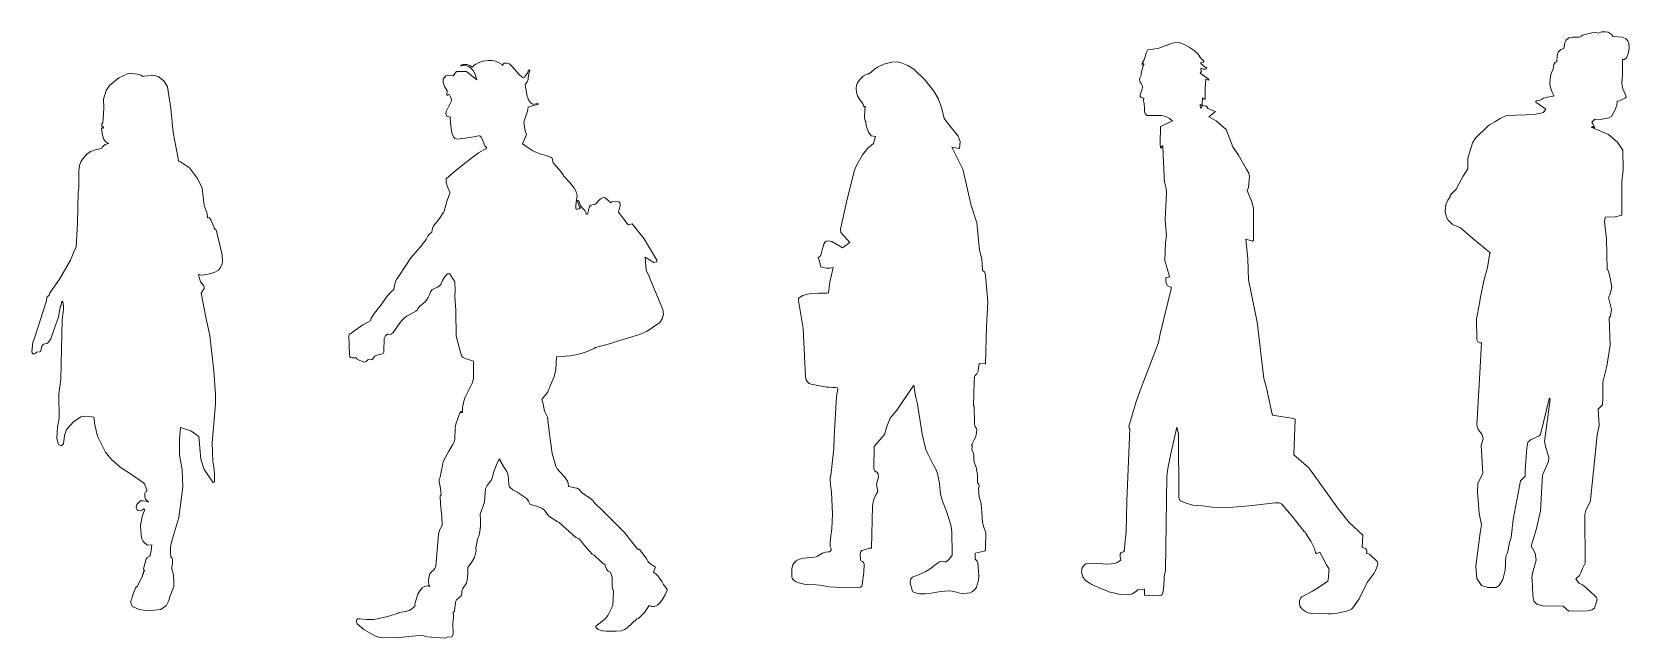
# Model space of a CAD drawing. Header units: millimetres. Extents: x -63086 to 144078, y -129912 to 13382.
# Drawn here: x -47632 to -42792, y -84592 to -82754 of the extents above; entities that cross this region are included whole.
import ezdxf

# ---------------------------------------------------------------- set-up
doc = ezdxf.new("R2010")
doc.units = ezdxf.units.MM
doc.layers.get('0').update_dxf_attribs({"lineweight": 0})
doc.layers.add('展開建具用', color=250, linetype='Continuous', lineweight=9)

# ---------------------------------------------------------------- blocks, each defined once
blk = doc.blocks.new('人物（CAD素材.com）f174d3b8')
at = {"color": 0, "linetype": 'ByBlock', "lineweight": -2}
blk.add_lwpolyline([(-35.8, 1618.4), (-40.4, 1621.6), (-51.5, 1624.7), (-67.8, 1626.2), (-81.6, 1625.6), (-107.2, 1613.2), (-136, 1590.1), (-146.1, 1575.2), (-153.7, 1548.8), (-153.1, 1522.1), (-154.5, 1487.8), (-156.3, 1477.9), (-158.8, 1472.3), (-159.5, 1469.2), (-158.7, 1467.2), (-154, 1463.9), (-154, 1460.3), (-155.4, 1460.3), (-156.4, 1461.9), (-158.8, 1461.2), (-159.4, 1458.6), (-156.5, 1439.3), (-152.4, 1426.4), (-147.4, 1419.9), (-138.4, 1414.4), (-148.7, 1410.9), (-155.1, 1406.1), (-158, 1402.7), (-159.1, 1400.2), (-164.5, 1397.8), (-178.5, 1394.7), (-193.4, 1389.5), (-205.1, 1381), (-216.5, 1367.9), (-222.6, 1358.2), (-226.6, 1347.9), (-228.8, 1332.6), (-228.9, 1279.2), (-230.4, 1266.3), (-232.2, 1172.2), (-236.9, 1101.1), (-243.6, 1086), (-253.9, 1060.4), (-287.6, 1002.4), (-313.7, 965.2), (-316.2, 960.1), (-318.2, 954.4), (-321.1, 951.7), (-322.8, 951.4), (-324.6, 949.8), (-326, 946.6), (-327, 937.6), (-364.3, 821.1), (-367.5, 812), (-370.7, 782.4), (-369.8, 779.1), (-367.7, 777), (-364.6, 776.1), (-362.1, 776.4), (-359.8, 778), (-358.9, 780), (-357.1, 781.7), (-348.1, 782.7), (-345.2, 784.1), (-343.3, 786.8), (-340.3, 799.3), (-337.9, 804.3), (-335.4, 806.3), (-325.7, 808), (-320.2, 812.1), (-313.2, 821.7), (-300, 860.6), (-291.4, 884.4), (-284.9, 915.8), (-284.7, 919.9), (-283.6, 921.7), (-282.6, 922), (-281.8, 923.9), (-280.8, 931.7), (-279.6, 935.1), (-279.2, 935.6), (-278.6, 935.8), (-277.9, 935.6), (-277.3, 935), (-277, 933.5), (-275.4, 921.7), (-275, 910.8), (-276.8, 895), (-279.5, 879.1), (-283.3, 700.4), (-286, 676.9), (-289.2, 654.4), (-287.8, 582), (-292.9, 555.6), (-295.5, 519.8), (-290.7, 501.6), (-282.5, 497.9), (-274.6, 504.2), (-271.6, 529.2), (-266.3, 546.9), (-244.6, 570.9), (-222.3, 586), (-204.4, 587.6), (-183, 584.6), (-179.6, 561.3), (-172, 526.9), (-147.9, 478), (-131.7, 458), (-103.7, 433), (-66.3, 408.5), (-32.8, 385.8), (-30, 382), (-22.3, 364.4), (-22.8, 360.5), (-26.2, 358.2), (-28.6, 354.7), (-28.8, 341.9), (-26.7, 335.9), (-21.6, 330.7), (-19.3, 329.6), (-17.7, 327.3), (-22.1, 328.9), (-34, 331.2), (-41.3, 330.7), (-52.6, 320.2), (-54.5, 310.9), (-50.4, 301.8), (-42.7, 300.4), (-36.1, 303.9), (-31.4, 306.7), (-29.7, 305.7), (-29.2, 302.7), (-36.4, 283.6), (-41.3, 256.3), (-40, 227.3), (-37.4, 216.2), (-34.2, 209.4), (-31.5, 205.8), (-23.7, 198.3), (-20.2, 196.9), (-7.3, 197.4), (-9.2, 180.4), (-12.5, 165.5), (-14.1, 163), (-21.6, 159.5), (-24.2, 154.8), (-32.3, 124.9), (-32, 122.1), (-29.9, 119.1), (-29.7, 117.9), (-30.3, 117.4), (-31.3, 116.8), (-32.2, 115.4), (-32.9, 111), (-33.6, 109.2), (-34.8, 108.8), (-35.5, 107.7), (-36.1, 103.7), (-51, 72.1), (-56.4, 66.8), (-66.9, 40.2), (-67.5, 33.9), (-70.6, 28.1), (-71.3, 24), (-70.1, 17.4), (-66.1, 10.3), (-45.9, 1.1), (-18.6, -2), (18.6, 2), (36.1, 12.2), (44.1, 28.6), (47.2, 39.8), (58.9, 71.4), (59.3, 89.6), (57.3, 111.8), (55.2, 117.6), (53.1, 123), (53.6, 129.5), (54.8, 142.3), (54.8, 153.5), (54.1, 156.6), (53.3, 157.9), (52.8, 158.5), (52, 159), (51, 159.1), (50.8, 159.3), (50.6, 159.5), (50.5, 159.9), (49, 176.3), (49.6, 192), (52.7, 205.3), (62.1, 240.4), (74.6, 280.4), (86.4, 372.1), (84.4, 425.2), (76.6, 470), (76.9, 520.3), (80, 553), (111, 543), (134.8, 526.1), (141.5, 457.2), (150.9, 426.1), (177.4, 387.3), (179.8, 386.2), (182.8, 388.9), (183, 391.4), (183, 411.8), (180.3, 434.3), (177.8, 450.6), (175.3, 506.5), (185.3, 625.4), (185.7, 654.2), (180.7, 723.5), (168.4, 831.7), (157.8, 882.7), (142.6, 960.9), (151.1, 974.4), (151.6, 978.3), (149.9, 982.7), (144, 989.4), (140.4, 995.2), (136.8, 1004.4), (134.2, 1015.6), (134.5, 1016.6), (135.2, 1017), (135.9, 1017.1), (143.2, 1014.7), (145, 1014.6), (163.6, 1018.3), (181.7, 1023.4), (194.8, 1030.2), (200.7, 1038.6), (205.3, 1049.1), (206.7, 1055.8), (205.5, 1077.1), (187.5, 1152.6), (184.6, 1153.6), (181.8, 1158.8), (178.6, 1166.7), (172.3, 1180.4), (167.9, 1188.5), (165.8, 1189.4), (161.8, 1188.7), (159.9, 1202), (151.7, 1226), (145.3, 1278.7), (131.4, 1307.9), (107.2, 1339.9), (79.8, 1358.9), (77.7, 1359.9), (74.8, 1360.3), (73.8, 1361.3), (72.8, 1369), (67.9, 1394.6), (57.5, 1447.5), (50.6, 1520.5), (40.2, 1585.6), (29.4, 1603.9), (11.7, 1616.8), (0.3, 1619.8), (-19.5, 1619.2), (-30, 1618.6), (-33.2, 1617.1)], close=True, dxfattribs=at)
blk = doc.blocks.new('人物（CAD素材.com）f26f4694')
at = {"color": 0, "linetype": 'ByBlock', "lineweight": -2}
blk.add_lwpolyline([(260.7, 1666.1), (252.6, 1670.7), (243.5, 1673.5), (231.3, 1673.6), (225.6, 1671.7), (225.4, 1670.6), (225.8, 1669.8), (228.2, 1669.5), (235.1, 1670.2), (243.5, 1669.3), (251.1, 1666.2), (255.2, 1663.5), (259.4, 1659.7), (263.1, 1655.2), (267.7, 1646.6), (274.3, 1627.7), (243.1, 1652.4), (212.7, 1652.4), (202.8, 1639.1), (192.7, 1641.7), (180, 1639.1), (172.3, 1629.7), (171.8, 1619.3), (176.3, 1607.4), (183.9, 1594.4), (183.7, 1582.2), (184.4, 1580.3), (185.8, 1580.4), (186.8, 1582.5), (191.1, 1581.4), (195.2, 1574.2), (197.5, 1566.3), (196.7, 1561.7), (181.5, 1531.6), (179.8, 1523.9), (183.1, 1517.2), (193, 1514.2), (194.7, 1514), (193.5, 1510.6), (194.9, 1487.4), (198.7, 1466.3), (203, 1454.2), (208, 1449.5), (217.1, 1447.8), (265, 1454.3), (279, 1457.2), (282.6, 1457.5), (285.3, 1456.4), (287.5, 1453), (295.6, 1436.5), (296.6, 1430.9), (298.7, 1427.3), (303.6, 1422), (304.2, 1420.6), (279.4, 1406.2), (237.3, 1373.6), (205.5, 1348.6), (181.4, 1327.4), (181.5, 1316), (182.8, 1308.6), (187, 1297.8), (192.2, 1286.3), (192.7, 1283.2), (189.5, 1275.6), (183.6, 1258), (175.4, 1229.2), (173.6, 1225.4), (172, 1224.3), (159.1, 1204), (143.1, 1184.6), (139.5, 1177.5), (137.4, 1165.6), (131, 1159.7), (125.9, 1153.7), (120.4, 1143.6), (103.5, 1120.6), (74.4, 1087.5), (39.6, 1034.8), (30.7, 1022.5), (25.8, 1009.2), (23, 992.1), (14.4, 985), (2, 972), (-16.9, 944.1), (-36.3, 920.3), (-46.3, 904.5), (-47.5, 898.2), (-71.7, 884.5), (-102.6, 862.1), (-108.1, 858.4), (-111.7, 857.5), (-113.4, 851), (-111.7, 792.7), (-110.5, 788.2), (-108.3, 785.7), (-103.9, 784.6), (-100.5, 784.5), (-93.6, 785), (-91.9, 784.7), (-90.9, 784.1), (-90.2, 782), (-80.3, 776.7), (-69.4, 772), (-65.3, 771.7), (-61.5, 773.5), (-55.8, 778.7), (-53.7, 779.4), (-45.8, 778.8), (-44.2, 779.2), (-42.9, 779.9), (-38.7, 784.3), (-35.1, 789.2), (-34.6, 790.4), (-34.1, 790.9), (-25.3, 793.2), (-18.5, 794.4), (-11.7, 796.5), (-10.1, 797.8), (-8.9, 799.6), (-8, 801.9), (-7.5, 804.6), (-6.4, 843), (-2.8, 851.7), (2, 856.8), (4.8, 856.8), (11.7, 855.6), (15.9, 857), (20.6, 861.7), (37.1, 885), (47.1, 897.9), (55.3, 906.1), (62.3, 911.2), (82.1, 921.7), (88.9, 925.8), (94, 930.1), (95.1, 932), (95.3, 933.6), (95.6, 934.6), (101.3, 940.7), (111.4, 949.5), (117.3, 954), (122, 959.6), (127.1, 967.5), (131.2, 975.6), (134.8, 985.3), (136.4, 988.7), (138.7, 991.3), (142, 993.1), (148.4, 995.4), (154.5, 998.5), (160.1, 1002.3), (165.4, 1007.2), (170.5, 1019.5), (177.9, 1032.3), (185.5, 1039.2), (192.4, 1039.2), (207.4, 1015.3), (208.5, 988.7), (207.6, 971.1), (210.6, 927.9), (211.2, 850.2), (227.8, 791.1), (230.3, 786.9), (238.6, 782.3), (263.8, 774.3), (264.3, 723.4), (261.5, 709.9), (255.8, 699.7), (239.1, 665.3), (234.4, 653.7), (231.2, 634), (230.9, 618.1), (228.1, 619.5), (228.3, 622.1), (226, 622.1), (222.9, 617.9), (217.8, 603.8), (210.4, 584), (208.8, 571.7), (207.8, 539), (206.3, 532.1), (200.9, 520.6), (189.1, 501.9), (173.1, 472.3), (171.9, 469.4), (171.2, 462.8), (166.5, 438.6), (162.9, 422.4), (160.4, 416.6), (159.8, 407), (162.6, 395.4), (166.1, 369.2), (163.1, 366.2), (164.4, 341.3), (168.2, 304.1), (169.3, 276.4), (161.3, 262), (157.6, 249.4), (149.7, 152.9), (147.3, 146.3), (142.9, 141.4), (136.3, 136.3), (131.7, 130), (128.6, 118.6), (128.1, 108.1), (129.2, 95.2), (131.6, 91.5), (123.3, 93.3), (116, 91.9), (108.9, 87.6), (101.1, 78.2), (95.8, 68.6), (90.2, 52), (86.7, 37.7), (87.3, 34.3), (84.6, 29.8), (77.5, 23.3), (68.9, 18.8), (58.3, 15.8), (44.4, 13.6), (36.6, 11.5), (35.3, 10.2), (34.2, 9.6), (0, 0), (-33.2, -8), (-38.8, -8.7), (-44.5, -9), (-58.5, -8.3), (-80.4, -6.4), (-86.4, -6.9), (-89, -8.4), (-90.8, -11.5), (-90.7, -14.6), (-88.1, -22.1), (-68.4, -38.9), (-34.5, -57.6), (-19.3, -63.2), (29, -64.2), (108.6, -55.7), (122.2, -61.6), (178.1, -64.8), (184.1, -62.1), (198.4, -61.1), (202.3, -54.3), (201.5, -20.3), (203.2, -2.7), (203, 6.4), (201.2, 10.3), (206.6, 16.8), (209.3, 43.7), (210.4, 47.5), (212.5, 50.7), (219.5, 57), (226.6, 63.3), (228.1, 66.2), (228.6, 68.9), (229, 76.5), (229.8, 81), (231.8, 85.4), (242.9, 101.5), (246.1, 116.8), (247.2, 136.1), (246.6, 149), (257.9, 163.8), (267.1, 179.1), (271.9, 199.7), (271.5, 208.8), (272.9, 218.7), (276.1, 234.2), (276.1, 235), (277.6, 238.1), (280, 244.3), (283, 257.9), (285.1, 275.2), (285.3, 292.5), (283.8, 310.6), (297.2, 346.6), (299, 376.1), (300.8, 387.5), (305, 397.5), (311.8, 406.2), (317.4, 412.8), (319.8, 417.6), (320.7, 420.7), (325.3, 439.4), (333.4, 460.3), (341.5, 478.3), (344.7, 476.9), (343.9, 474.1), (356.9, 451.7), (364.6, 440.3), (369, 428.6), (370.6, 415.8), (370.9, 401.2), (371.8, 395.6), (375.9, 390.4), (383.1, 384.9), (396.5, 377.3), (423.4, 359), (426.7, 356.1), (430.8, 350), (435.9, 339.7), (452.4, 335.5), (465.9, 331.3), (472.1, 328.3), (478.8, 323), (491.4, 306.1), (498.8, 300.4), (517.7, 288.1), (524.2, 285.3), (573.6, 240.8), (582.1, 236.1), (586.2, 235.8), (586.5, 232.7), (591.7, 227.6), (600.1, 216.1), (623.6, 189.7), (629.7, 186.5), (654.5, 163.2), (662.5, 157.8), (666.8, 144.2), (671.9, 137.9), (679.6, 135.4), (683.9, 118.4), (684, 90.8), (688.1, 76.2), (686.1, 33.6), (670.9, 3.3), (662, -7.5), (634.7, -28.9), (634.6, -29.7), (634.8, -31.3), (635.4, -32.8), (637.6, -35.6), (642.5, -39), (647.5, -41), (654.3, -42.6), (664.7, -43.5), (696, -43.9), (712.1, -42.7), (722.3, -39.1), (730.5, -33.3), (759.5, -6.5), (764.3, -5.3), (768.6, -1.9), (782, 12.9), (796.3, 34.1), (804.8, 30.9), (808.2, 30.5), (812.1, 31.2), (816.4, 32.8), (822.4, 36.4), (829.5, 43.2), (837.7, 54.3), (844.5, 66), (850.8, 80.5), (850.8, 82.3), (849.3, 85.2), (844.6, 90.4), (839.8, 97.1), (836.1, 105.8), (832.9, 109.9), (822.6, 123.5), (817.2, 128.9), (811.4, 133.1), (809.1, 135.4), (815, 147.6), (815.2, 149.9), (812.6, 152.1), (798.8, 161.2), (794.9, 164.9), (792.7, 168.2), (789.1, 174.8), (781.8, 185.3), (773.8, 194.5), (769.8, 199.5), (766.7, 203.7), (765.5, 204.7), (764.5, 205.1), (763.8, 205), (763.4, 204.5), (763.1, 203.8), (761.1, 204.5), (722.1, 254.8), (659.8, 317.2), (627.9, 347.9), (626.6, 351.4), (610.2, 364.2), (607.2, 365.7), (593.8, 375.5), (581.8, 387.1), (578.2, 389.5), (576.4, 389.6), (551.7, 394.9), (551.3, 404.3), (548.5, 411.1), (539.4, 423.4), (517.2, 448), (513.9, 456.1), (502.9, 495), (493.1, 561.1), (488.2, 604.7), (479.3, 623.3), (475.2, 644.8), (471.4, 657.9), (474.2, 662.1), (487.9, 679.6), (497.6, 701.9), (508.6, 727.8), (513.6, 749.6), (515.4, 787.9), (556.6, 790.6), (579.6, 794.5), (603.2, 801.7), (630.2, 813), (633.7, 816.1), (676.7, 827), (697.4, 834.2), (734.2, 845.2), (766.8, 855.2), (790.1, 865.4), (828.4, 891.2), (835.5, 903), (840.1, 916.9), (838.1, 930.8), (799.5, 1023.1), (796.9, 1032.4), (786.9, 1049.8), (784.5, 1089.5), (810.5, 1073.5), (819.9, 1075.1), (820.1, 1080.7), (781.3, 1144.9), (745.4, 1191.1), (732.6, 1187.8), (703.9, 1226.6), (708.6, 1246.1), (707.9, 1255.1), (704.9, 1257.4), (686.2, 1258), (682.2, 1256.1), (680.2, 1254.1), (671.2, 1262.6), (662.8, 1269.5), (659.1, 1270.3), (654.9, 1269.4), (649.2, 1266.2), (643.5, 1261.3), (635.5, 1252.3), (633.1, 1250.1), (630.7, 1248.9), (624.1, 1248.2), (620.8, 1247.4), (617.5, 1245.2), (615.3, 1241.8), (613.1, 1234.4), (610.4, 1222.2), (609.3, 1220.4), (607.8, 1219.6), (606.8, 1220.2), (605.9, 1221.4), (604.6, 1225.6), (601.1, 1231), (595.6, 1237.3), (588.7, 1245.5), (586, 1251.4), (583.1, 1260.1), (581.6, 1261.7), (580.4, 1261.8), (579.1, 1260.8), (580.6, 1255.2), (583.1, 1247), (585.8, 1241.6), (587.9, 1238.9), (587.6, 1237.8), (584, 1235.9), (578.9, 1234.8), (574.9, 1235.3), (573.8, 1237.3), (574.2, 1247.4), (578.3, 1277.6), (576.4, 1285.9), (569.4, 1298.4), (556, 1316.1), (536.8, 1336.7), (536.2, 1339.8), (525.1, 1354.6), (512.8, 1367.3), (505.5, 1375.3), (504.2, 1378.9), (504, 1385.7), (502.7, 1389.4), (499.1, 1392), (487, 1396.7), (473, 1401.3), (465.2, 1403.2), (453, 1407.6), (443.9, 1412.4), (422.9, 1426.3), (413, 1433.5), (424.4, 1462), (420.8, 1473.1), (416.8, 1499.1), (427.7, 1532.3), (429.4, 1544.1), (445.7, 1549.5), (458.4, 1552.1), (460.4, 1554.4), (459.3, 1555.5), (454.3, 1554.8), (446.9, 1553.2), (443.4, 1553.7), (440.6, 1555), (436.5, 1558.9), (432.2, 1565.1), (426.7, 1578.1), (424.8, 1588), (423.7, 1594.7), (420.3, 1609.6), (420.5, 1612.2), (421.5, 1614), (426.8, 1621.4), (429.4, 1628.2), (429.5, 1634.8), (432.8, 1649.8), (434.3, 1655.1), (433.6, 1657.2), (431.3, 1656.6), (429.7, 1653.7), (427.4, 1647.3), (418.3, 1635.2), (415, 1633.8), (412, 1634.9), (401.6, 1644.9), (381.7, 1667.2), (372.8, 1675.5), (365.8, 1677.4), (356.7, 1677.3), (351.3, 1670.9), (348.5, 1675), (341.6, 1679.1), (330.4, 1683.5), (321.1, 1685.4), (308.6, 1685.6), (301.9, 1685), (293.6, 1683.6), (286.3, 1681.7), (278, 1678.9), (270.7, 1675), (266.3, 1671.4)], close=True, dxfattribs=at)
blk = doc.blocks.new('人物（CAD素材.com）7a590c7a')
at = {"color": 0, "linetype": 'ByBlock', "lineweight": -2}
blk.add_lwpolyline([(22.7, 1554.9), (21.8, 1556), (17, 1554.4), (7.9, 1548.7), (-1.4, 1539.5), (-9.6, 1528.9), (-12.4, 1522.1), (-13.5, 1511.3), (-12.5, 1499.8), (-9.5, 1489.4), (-3.8, 1479.5), (4.5, 1468.2), (7.7, 1462.6), (9.5, 1457.2), (10.8, 1455.8), (12, 1455.6), (12.8, 1457.1), (12.9, 1457.9), (14.2, 1457.6), (11.8, 1427.4), (11.6, 1423.2), (12.2, 1419), (14.2, 1413.7), (16.2, 1410.7), (16.5, 1399), (23.8, 1378.8), (32.1, 1368.2), (45, 1366.1), (39, 1344.4), (22.1, 1331.2), (5.4, 1310.4), (-12.8, 1278.2), (-18.3, 1264), (-41.3, 1176.5), (-60.7, 1085.4), (-59.8, 1075.3), (-33.2, 1044.3), (-55.2, 1028.6), (-67.7, 1037.1), (-71, 1038.8), (-72.5, 1039.1), (-77.5, 1042.1), (-82.2, 1045.3), (-87.4, 1047.7), (-92.6, 1049.3), (-99.9, 1050.1), (-103.8, 1049.3), (-106.5, 1047.6), (-108.5, 1045), (-111.1, 1039.3), (-116.9, 1022.6), (-120.1, 1010.7), (-119.9, 1008.2), (-120.7, 1006), (-122.6, 1003.8), (-128.4, 999.5), (-124.4, 987.8), (-122.7, 979.4), (-122, 974.1), (-120.4, 971.3), (-114.2, 968.8), (-103.3, 967.3), (-93.6, 967.4), (-83.7, 969), (-93.3, 924.1), (-97.2, 892.5), (-97.7, 892.1), (-101.6, 891.6), (-126.8, 891.1), (-147.7, 889.8), (-161.2, 887.9), (-175.4, 883.7), (-183.2, 879.4), (-186, 877.3), (-188, 874.2), (-188.8, 869.3), (-173.8, 783.7), (-167.3, 638), (-165.2, 628.6), (-161.3, 622.2), (-155.9, 617.7), (-149.8, 615.7), (-129.8, 611.1), (-102, 606.4), (-95.2, 605.9), (-85.1, 605.7), (-75.7, 605), (-70.3, 603.9), (-68.7, 602.7), (-68.8, 600.2), (-72.8, 578.3), (-80.3, 456), (-81.6, 420.5), (-90.4, 338.6), (-90.8, 336.9), (-92.8, 335.5), (-92.7, 325.3), (-91.2, 309.3), (-88.2, 288.7), (-85.2, 221.7), (-87.5, 177.1), (-90.7, 156.5), (-92.5, 135.1), (-92.2, 123.5), (-88.7, 115.5), (-88.9, 113.1), (-92.1, 108.5), (-94.4, 107.2), (-98.6, 106.7), (-106.9, 106.3), (-110.9, 105.5), (-115.9, 103.2), (-131.2, 93.6), (-135.2, 92), (-141.4, 90.8), (-173.5, 87.7), (-185.2, 85), (-195.2, 80.1), (-201.6, 74.1), (-205.8, 67.5), (-208.6, 56.6), (-208.9, 44.8), (-208.3, 31.1), (-207.5, 27.5), (-205.9, 24.4), (-201.6, 20.5), (-194.9, 16.2), (-184.3, 12), (-170.8, 9), (-159.8, 7.8), (-136.1, 7), (-123.5, 5.7), (-95.3, 1.3), (-57.7, -1.2), (-6.8, -1.9), (0, 0), (3.5, 3.4), (4.8, 8.1), (9.7, 44.3), (10.6, 69.3), (8.9, 74.4), (5.3, 77.8), (0.8, 79.4), (-0.9, 84.1), (-1.8, 96.8), (0, 106.1), (3.7, 111.2), (14.6, 114.7), (25.6, 118.1), (32.8, 118.3), (36, 245.1), (39, 263.6), (46.7, 282.3), (51.6, 290.5), (51.5, 295.3), (47.9, 310.3), (49.7, 320.5), (53.9, 332.8), (53.3, 342.1), (50.1, 347.7), (46.2, 351), (43.7, 351.7), (41.9, 353.6), (40.7, 356.9), (40.4, 358.7), (40.5, 426.4), (65.1, 455.2), (72.3, 463.3), (79, 487), (89.6, 512.4), (109.4, 536.1), (161.4, 612.8), (166.7, 579.1), (172.8, 554.6), (186.7, 463.7), (197.6, 417.8), (203.8, 404.1), (219.3, 371.4), (228.4, 355.6), (232.5, 344.4), (238.9, 314), (242.3, 282.4), (247.8, 260.9), (254.4, 245.3), (258, 235), (272.9, 189.3), (276.6, 167.9), (277.1, 100.8), (277.5, 96.8), (269.3, 85.6), (259, 77.1), (254.2, 76.9), (247.5, 78.4), (238.5, 77.2), (229.9, 71), (214, 57.5), (196, 46.8), (182.4, 40.2), (163.8, 33.4), (157.6, 30.5), (152.6, 25.8), (150.1, 16.2), (151.3, 7.1), (154.1, -1.1), (155.8, -10.4), (158.1, -13.7), (170, -18.6), (178.5, -20.1), (195.1, -20.4), (214.6, -17.9), (241.8, -13.2), (268.6, -11.1), (276.9, -11.6), (286.1, -13.9), (300.3, -17.9), (308.5, -18.9), (323.3, -18.3), (331.8, -16.9), (339.4, -12.7), (345.6, -7.4), (350.8, 0.4), (354.4, 10.6), (357.2, 22), (358.2, 32.9), (356.6, 62.2), (354.7, 73.7), (352.7, 79.1), (349.3, 82.9), (347.5, 86.1), (346.9, 90.5), (346.8, 102.9), (374.6, 109.3), (376.8, 110.3), (377.8, 111.7), (378.3, 115.7), (379.3, 166), (372.2, 183.9), (369.2, 197.5), (365.4, 253.7), (359.3, 272.6), (357.1, 300), (358.9, 304.7), (358.5, 312.2), (356.8, 314.6), (354.3, 316), (353.9, 318.3), (354.1, 340.9), (349.9, 363.5), (344.4, 379.3), (343.5, 388.5), (343.1, 399.1), (341.9, 404.8), (337.9, 414.7), (337.2, 419.4), (337.6, 424.8), (337.6, 429.5), (337.2, 430.6), (336.6, 430.9), (336.2, 431.5), (336.6, 432.6), (343.9, 446.3), (347.9, 453.3), (350.6, 461.8), (351.4, 468.6), (351.7, 476.6), (350.9, 480.8), (347.4, 485.8), (346.2, 488.2), (345, 495.8), (343.7, 549.2), (343.3, 549.6), (342.4, 550.1), (342.2, 551), (343.6, 623.2), (345.3, 637.4), (347.2, 641.8), (352.4, 646.4), (355.8, 654.6), (357.5, 664), (359.2, 678.5), (378, 677.4), (381.4, 790.6), (385.6, 864.3), (378.5, 945.6), (375.8, 956.2), (369.7, 959.6), (368.2, 983.1), (365.9, 999.6), (360.2, 1021.4), (352.5, 1104.2), (334.8, 1156.8), (309.3, 1266.9), (276.3, 1333.8), (299.6, 1329.7), (301.6, 1351.3), (295.8, 1367.2), (270.6, 1398.2), (253, 1420.2), (246.1, 1450.7), (235.2, 1481.1), (221.7, 1503.8), (195.8, 1536.7), (161, 1570), (143.1, 1581.1), (122.4, 1589.7), (111.3, 1592.3), (94.6, 1591.9), (69.9, 1585.5), (51, 1576.5), (40.5, 1569.2), (31.2, 1559.9)], close=True, dxfattribs=at)
blk = doc.blocks.new('人物（CAD素材.com）dade939c')
at = {"color": 0, "linetype": 'ByBlock', "lineweight": -2}
blk.add_lwpolyline([(-18.8, 1615.8), (-49.2, 1612.5), (-54.2, 1601.7), (-57.6, 1591.1), (-60.5, 1581.9), (-63.8, 1576.4), (-66.9, 1572), (-67.5, 1570.2), (-67.5, 1569.6), (-67.2, 1568.9), (-66.7, 1568.4), (-66.1, 1568.2), (-65.5, 1568.3), (-65, 1568.6), (-64.5, 1569.3), (-64.2, 1571.1), (-64.1, 1571.3), (-63.7, 1571.3), (-63.3, 1571.1), (-62.3, 1570.2), (-61.6, 1569.3), (-61.4, 1568.6), (-61.4, 1567.8), (-61.8, 1566.7), (-63.7, 1563.7), (-69.2, 1541.2), (-69.9, 1535), (-73.7, 1527), (-74.2, 1522.4), (-73.8, 1518), (-72.7, 1514.6), (-69.1, 1509.8), (-66.5, 1504.5), (-65.3, 1499.4), (-66.2, 1493.3), (-72.4, 1475.6), (-72.6, 1473.1), (-72.1, 1470.7), (-71, 1468.8), (-69.6, 1467.7), (-61.9, 1465.5), (-61.3, 1462.3), (-62.4, 1462.3), (-63.2, 1460.8), (-62.7, 1457.5), (-60.7, 1449.1), (-59.4, 1435.9), (-59, 1425.1), (-57.3, 1419.2), (-52.4, 1412.7), (-7.5, 1412.8), (4.8, 1410.5), (16.4, 1404.6), (25, 1397.3), (-10.7, 1379.4), (-11.8, 1328.6), (-11.3, 1315.6), (-10.3, 1314.7), (-8.8, 1315.6), (-5.7, 1320.6), (-4.8, 1321.2), (-4.2, 1320.8), (-3.8, 1317.9), (0.1, 1225.8), (1.3, 1213.2), (2.3, 1208.3), (5.9, 1191.5), (6.8, 1179), (3.4, 1098.1), (4.5, 1082.8), (7.7, 1050.3), (4.2, 1027.1), (2.4, 973.4), (15.9, 924.8), (15.5, 923.7), (14.2, 923.1), (8.4, 922.3), (6.3, 921.3), (5.5, 919.7), (4.9, 913), (6.3, 904.5), (7.9, 900.4), (9.7, 898.1), (13.5, 895.6), (22.6, 891.5), (-11.9, 751.1), (-14.5, 734.8), (-17.7, 722.4), (-66.4, 595.6), (-84.6, 546.1), (-106.6, 470.1), (-106, 466.5), (-103.8, 463.9), (-112.7, 244.2), (-115.1, 151.7), (-121.5, 92.4), (-123.4, 90.5), (-130.1, 88.7), (-132.9, 84.8), (-133.6, 79.1), (-133.2, 75.2), (-131.3, 64.9), (-142.3, 58.7), (-150.2, 55.6), (-160.2, 53.9), (-171.2, 53.7), (-218.1, 56.6), (-232.4, 55.4), (-236.9, 53.8), (-242.3, 49.9), (-245.4, 46.4), (-248.1, 42.2), (-249.2, 38.7), (-249.3, 32.8), (-249.6, 31.7), (-250.4, 30.4), (-250.7, 29), (-246.6, 14.7), (-239.3, 5.1), (-226.1, -4.8), (-221.7, -6.2), (-219.2, -8.4), (-187.2, -22.1), (-184.4, -23.9), (-175.5, -26.8), (-170.9, -28.4), (-170.6, -28.6), (-170.5, -28.9), (-170.5, -29.2), (-170.4, -29.5), (-170.2, -29.6), (-168.1, -30.7), (-162.7, -32), (-132.1, -38.8), (-107, -40.2), (-95.5, -36.5), (-83.1, -27.9), (-79.2, -24.7), (-73.4, -23.2), (-59.8, -22.1), (-59.8, -40.5), (-48.3, -41.9), (-31.9, -42.3), (-12.9, -41.4), (-9, -40.5), (-6.3, -39), (-4.8, -37.2), (-3.4, -34.4), (-0.5, -13.6), (0.5, 13.6), (1.9, 27.3), (4.1, 31.3), (4.6, 34), (8.8, 318.5), (11.5, 343.3), (21.5, 392.5), (38.8, 468.1), (44, 447.6), (44.2, 254.8), (48.7, 245.5), (66.7, 237.9), (87.5, 232.4), (115.1, 230), (146.7, 225.8), (180.1, 224.1), (236.1, 228.5), (284.5, 233.2), (336.2, 239.5), (348.5, 239.5), (356.5, 234.8), (390.8, 194.6), (424.3, 152.3), (427.2, 150.5), (429.2, 146.6), (445.1, 123.2), (455.8, 100.4), (458.9, 89), (461.3, 85.9), (462.5, 85.4), (464.9, 86.1), (472.4, 89.9), (492.4, 51.1), (497.7, 43.4), (499.7, 39.9), (500, 36.8), (499.3, 32.4), (497.9, 13), (496.5, 1.3), (467.9, -18), (449.3, -28.9), (430.7, -38.5), (417.9, -45.7), (414.9, -48.6), (412.3, -52.9), (410.7, -57.6), (410, -61.6), (410.2, -64.8), (411.6, -74), (414.4, -78.1), (418.7, -82.9), (422.6, -86.5), (428.2, -90.3), (436.5, -93.8), (449, -95.9), (496.1, -97.7), (507.8, -97.4), (525, -95.3), (548.7, -90.4), (559.7, -87), (567.5, -83.1), (572.1, -79), (591, -52.3), (612.8, -8.8), (615.1, -2.1), (636.8, 25.7), (644.7, 42.9), (647.5, 56.5), (646.1, 61.5), (622.4, 83.3), (613.6, 85.4), (614.6, 90.9), (614.4, 94.6), (613.4, 97.1), (611.4, 99.5), (607.4, 101.7), (600.3, 104.1), (601.9, 141.1), (560.7, 180), (528.5, 220.3), (438.7, 345.3), (393.1, 384.2), (397.7, 492.5), (392.9, 494.4), (360.1, 499.7), (329.9, 504.4), (328, 508.3), (310.5, 587.3), (302.2, 616), (281.9, 786.4), (255.7, 915.5), (254.1, 979), (247.7, 1038.4), (268.1, 1032.7), (270.5, 1035.6), (270.5, 1131.7), (267, 1148.6), (252, 1185.6), (255.9, 1194.5), (258.7, 1228.7), (256.6, 1238.9), (249.6, 1250.1), (225, 1293.2), (208.3, 1318), (188.1, 1371), (157.9, 1397.3), (135.9, 1409.4), (155.4, 1425.8), (132.9, 1434.5), (129.7, 1439.6), (127, 1441.4), (117.9, 1443.6), (116.2, 1443.2), (115.1, 1442), (112.7, 1435.9), (112.1, 1435.1), (111.5, 1435.3), (110.5, 1437.6), (109.6, 1442.4), (109.7, 1446.1), (109.9, 1446.7), (110.2, 1446.5), (110.8, 1445.5), (111.9, 1444.7), (113.5, 1444.2), (114.3, 1444.5), (114.9, 1445.3), (115.3, 1446.5), (115.7, 1449.1), (116, 1464.8), (116.4, 1466), (116.9, 1466.3), (117.8, 1466), (121.5, 1463.2), (123, 1462.5), (123.8, 1462.6), (124, 1463), (124.3, 1495.5), (126.2, 1522), (126.9, 1523), (128, 1523), (133.6, 1520.9), (135, 1520.8), (135.6, 1521.6), (135.6, 1522.8), (134.4, 1524.1), (131.2, 1526.7), (123.7, 1531.1), (116.4, 1536.2), (109.4, 1542), (113.5, 1547), (111.7, 1551.8), (112.8, 1556.2), (118.7, 1553.8), (124.1, 1553.3), (128.1, 1554.3), (129.1, 1556.3), (127.9, 1558.3), (125.4, 1559.1), (111.8, 1571.3), (111, 1573.7), (111.8, 1574.2), (119, 1575.2), (120.3, 1575.8), (120.4, 1577.9), (115.4, 1582.9), (110.6, 1588.1), (102.8, 1599.1), (90.8, 1610.2), (76, 1620.6), (61.3, 1628.5), (48.8, 1633), (33.5, 1634), (19.3, 1630.5), (6.1, 1624.9)], close=True, dxfattribs=at)
blk = doc.blocks.new('人物（CAD素材.com）f3304d6b')
at = {"color": 0, "linetype": 'ByBlock', "lineweight": -2}
blk.add_lwpolyline([(205.9, 1721.1), (199.2, 1722.6), (186.1, 1721.9), (158.2, 1714.9), (154, 1711.2), (153.1, 1709.5), (146.9, 1708.6), (127.5, 1709), (116.3, 1706.2), (108.5, 1699.9), (104.5, 1691.5), (101.3, 1674), (91.7, 1671.6), (83.9, 1663.2), (80.9, 1653.2), (79.8, 1634.8), (79, 1633.5), (77.5, 1632.4), (75.3, 1631.5), (73.1, 1629.2), (71.2, 1625.5), (70.2, 1618.3), (68.7, 1612.5), (62.2, 1595), (59.4, 1581.1), (59.2, 1566.4), (62, 1551.5), (65.8, 1541.4), (70.7, 1532.1), (68.8, 1530.1), (51.8, 1527), (39.8, 1523.5), (33.3, 1519.3), (25.8, 1516.1), (17.7, 1516.7), (16.2, 1511.8), (47.1, 1490), (42.5, 1484.1), (38.9, 1480.6), (35.6, 1479.1), (31.3, 1478.3), (23.3, 1477.1), (14, 1474.5), (-72.4, 1471.4), (-91.8, 1462), (-108.3, 1451.7), (-122.3, 1443.8), (-127.6, 1439.9), (-166.2, 1402.5), (-175.2, 1388.3), (-189.3, 1341.2), (-189.7, 1309.6), (-204.1, 1287.7), (-221.9, 1253.7), (-223.9, 1248.4), (-243.3, 1229.9), (-243.4, 1224.5), (-250.8, 1215), (-256.3, 1201.3), (-258.1, 1180.5), (-254.4, 1162.6), (-249.5, 1153.4), (-236, 1141.1), (-211.9, 1130.6), (-175, 1098.1), (-123, 1055.6), (-122.2, 1054.8), (-121.7, 1052.9), (-123.5, 1055.1), (-130, 1010.2), (-140.9, 969.7), (-152.2, 915), (-154.2, 901), (-163.9, 855.1), (-162.4, 791.4), (-159.7, 784.7), (-153.7, 781.9), (-148.7, 781.9), (-149.5, 765), (-152.2, 708.5), (-162.4, 533.3), (-158.4, 519.1), (-146.9, 505.4), (-143.5, 490.8), (-149.2, 471.8), (-144, 386.5), (-159.6, 356.9), (-160.8, 330.7), (-155.5, 264.3), (-147.9, 230.9), (-152.4, 205.7), (-165.3, 104.9), (-162.2, 67.4), (-148.3, 46.8), (-129.5, 40.1), (-104.1, 40.9), (-95, 46.1), (-84.1, 65), (-76.1, 93.3), (-74.9, 135.7), (-69.3, 145.5), (-63, 177.2), (-58.1, 191.8), (-52.5, 246.7), (-29.9, 364.2), (-16, 378.1), (-16, 395.8), (-11, 462.7), (-7.9, 481.3), (2.7, 489.1), (26, 500.2), (30.3, 504.2), (56.3, 612.6), (56.8, 614.7), (58.2, 613.7), (59.4, 610.7), (42.8, 483.4), (47.4, 461.1), (56.1, 435.3), (54.5, 422.2), (36.4, 380.7), (30.7, 273), (18.9, 219.7), (2.2, 166.2), (14.6, 144.3), (17.1, 122.8), (5.5, 80.1), (4.6, 66.7), (5.6, 65.8), (6.9, 17), (10.4, -0.6), (19.6, -10.4), (36.7, -15.3), (99.6, -15.8), (116.5, -30.9), (173.7, -29.9), (185.7, -27.3), (193.7, -21.7), (197.6, -12.4), (199.8, -3.3), (201.8, 2.9), (201.5, 5.8), (199.9, 10.1), (193.5, 17.6), (168.2, 40.6), (157.5, 49), (147.5, 54), (144.1, 57.2), (137.6, 67), (149, 77.3), (153.1, 84.8), (158.2, 98.5), (165.7, 114.5), (164.8, 261.9), (168.2, 274.3), (182.4, 303.6), (183.4, 315.6), (201.8, 501.7), (207.9, 531.7), (205.8, 581), (218.2, 594.5), (219.6, 616.4), (219.2, 662.5), (232, 711.8), (241.5, 774.8), (238.6, 858), (243, 862.7), (245.7, 883.3), (236.9, 919.9), (240.8, 927.1), (247.2, 949.1), (243.1, 973.8), (237.2, 995.1), (234.3, 1003), (232.7, 1004.6), (230.3, 1097.7), (224.7, 1148.8), (226.8, 1162.5), (257.1, 1163.6), (277.3, 1169.4), (276.7, 1271.2), (280.7, 1306.4), (279.6, 1365.8), (263.9, 1390.6), (236.6, 1413.3), (184.3, 1435.8), (185.8, 1437.2), (187.7, 1438), (192.5, 1435.2), (195, 1435.2), (188.7, 1446.3), (185.9, 1450.9), (195.3, 1460.5), (194.8, 1457.8), (211.9, 1458.7), (238.6, 1463.7), (246.1, 1468.6), (255.5, 1486.6), (261.4, 1502.6), (262.7, 1514.1), (270.2, 1515.3), (287.8, 1524.5), (289.7, 1527.4), (289.1, 1530.8), (287.1, 1536.3), (283.8, 1542.9), (280.3, 1552.2), (278.2, 1561.7), (277.4, 1570.4), (277.6, 1581.4), (278.8, 1596.1), (279, 1640.8), (285.6, 1640.5), (291.2, 1646), (296.4, 1658.2), (298.9, 1674.5), (298, 1690.2), (295.2, 1697.1), (288.6, 1704.2), (277.9, 1708.6), (250.4, 1710.7), (244.8, 1717.8), (235.5, 1723.4), (228, 1724.5), (215.8, 1724.4)], close=True, dxfattribs=at)

msp = doc.modelspace()

# ---------------------------------------------------------------- block references
at = {"layer": '展開建具用', "ltscale": 10}
for name, p in [('人物（CAD素材.com）f3304d6b', (-43090.883, -84478.8334)), ('人物（CAD素材.com）dade939c', (-44201.0842, -84420.8756)), ('人物（CAD素材.com）f26f4694', (-46558.0845, -84526.8242)), ('人物（CAD素材.com）7a590c7a', (-45120.7285, -84437.435)), ('人物（CAD素材.com）f174d3b8', (-47261.489, -84506.6438))]:
    msp.add_blockref(name, p, dxfattribs=at)

doc.saveas('drawing.dxf')
